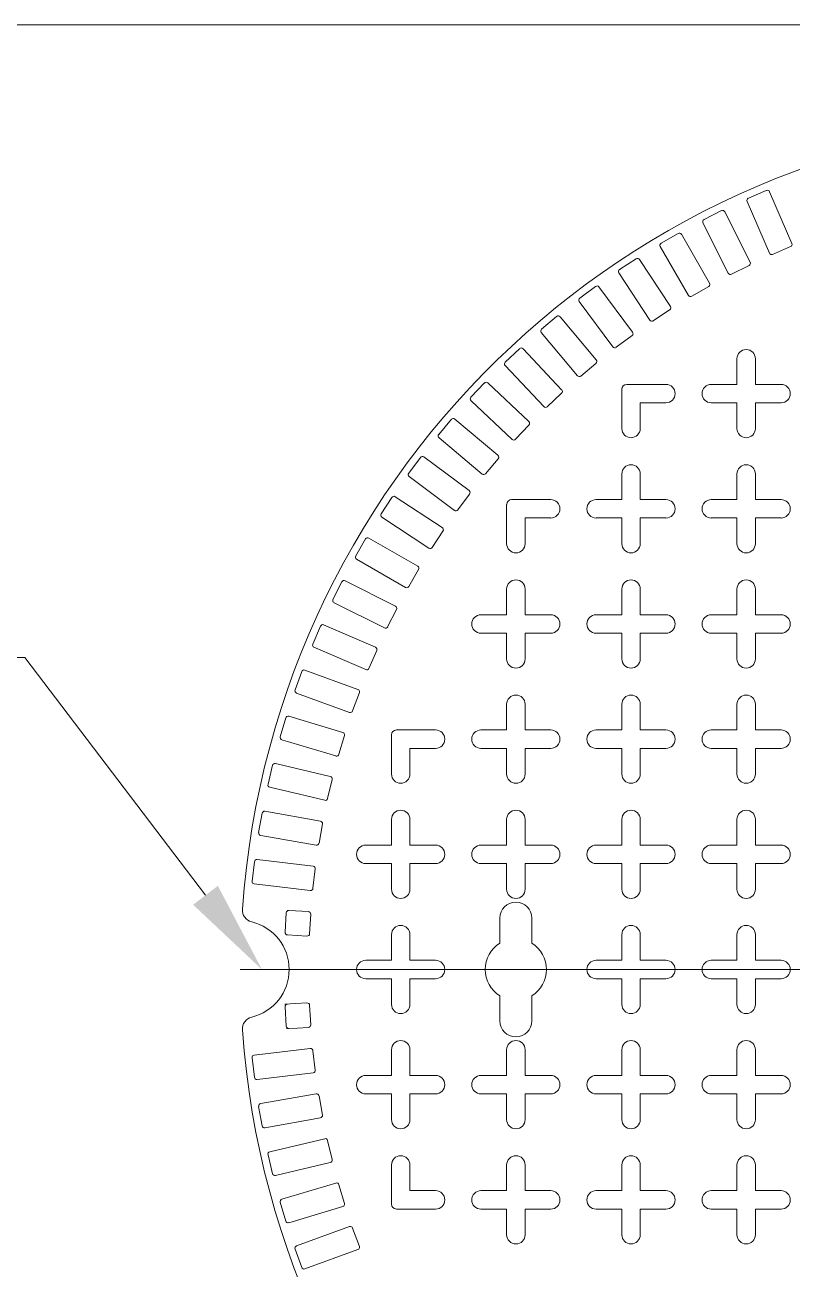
# Model space of a CAD drawing. Header units: millimetres. Extents: x 4664 to 8864, y -38 to 2932.
# Drawn here: x 7304.3 to 7410.1, y 1774.1 to 1945.8 of the extents above; entities that cross this region are included whole.
import ezdxf

# ---------------------------------------------------------------- set-up
doc = ezdxf.new("R2010")
doc.units = ezdxf.units.MM

msp = doc.modelspace()

# ---------------------------------------------------------------- linework, layer by layer
at = {"lineweight": 5}
for p, q in [((6804.03, 1945.81), (7597.16, 1945.81)), ((7404.09, 1921.9), (7406.57, 1922.97)), ((7410.1, 1915.65), (7407.02, 1922.79)), ((7406.99, 1914.31), (7403.91, 1921.45)), ((7397.98, 1918.96), (7400.4, 1920.18)), ((7404.34, 1913.08), (7400.85, 1920.03)), ((7401.32, 1911.56), (7397.83, 1918.51)), ((7392.06, 1915.68), (7394.4, 1917.03)), ((7398.75, 1910.17), (7394.86, 1916.91)), ((7395.82, 1908.48), (7391.93, 1915.22)), ((7407.44, 1914.14), (7409.92, 1915.21)), ((7386.33, 1912.05), (7388.59, 1913.54)), ((7393.33, 1906.95), (7389.06, 1913.44)), ((7401.78, 1911.41), (7404.19, 1912.62)), ((7390.51, 1905.09), (7386.23, 1911.58)), ((7380.82, 1908.1), (7382.99, 1909.72)), ((7388.11, 1903.41), (7383.47, 1909.65)), ((7396.28, 1908.36), (7398.62, 1909.71)), ((7385.4, 1901.39), (7380.76, 1907.63)), ((7375.56, 1903.84), (7377.63, 1905.58)), ((7383.11, 1899.58), (7378.11, 1905.54)), ((7390.97, 1904.99), (7393.23, 1906.48)), ((7380.52, 1897.4), (7375.52, 1903.36)), ((7385.87, 1901.32), (7388.04, 1902.94)), ((7370.55, 1899.28), (7372.52, 1901.13)), ((7378.33, 1895.46), (7373, 1901.12)), ((7375.87, 1893.14), (7370.54, 1898.8)), ((7380.99, 1897.36), (7383.06, 1899.1)), ((7402.52, 1896.2), (7402.52, 1899.75)), ((7405.06, 1896.2), (7405.06, 1899.75)), ((7365.81, 1894.43), (7367.67, 1896.4)), ((7373.8, 1891.07), (7368.15, 1896.41)), ((7386.63, 1890.12), (7386.63, 1895.53)), ((7387.31, 1896.2), (7392.72, 1896.2)), ((7398.97, 1896.2), (7402.52, 1896.2)), ((7405.06, 1896.2), (7408.61, 1896.2)), ((7371.48, 1888.61), (7365.83, 1893.95)), ((7376.35, 1893.13), (7378.32, 1894.98)), ((7389.17, 1893.67), (7392.72, 1893.67)), ((7389.17, 1890.12), (7389.17, 1893.67)), ((7398.97, 1893.67), (7402.52, 1893.67)), ((7402.52, 1890.12), (7402.52, 1893.67)), ((7405.06, 1893.67), (7408.61, 1893.67)), ((7405.06, 1890.12), (7405.06, 1893.67)), ((7361.37, 1889.31), (7363.11, 1891.39)), ((7369.54, 1886.43), (7363.58, 1891.43)), ((7371.96, 1888.63), (7373.82, 1890.6)), ((7367.37, 1883.84), (7361.41, 1888.84)), ((7357.23, 1883.95), (7358.84, 1886.12)), ((7365.55, 1881.55), (7359.32, 1886.19)), ((7367.84, 1883.88), (7369.58, 1885.95)), ((7363.54, 1878.83), (7357.3, 1883.48)), ((7386.63, 1880.31), (7386.63, 1883.86)), ((7389.17, 1880.31), (7389.17, 1883.86)), ((7402.52, 1880.31), (7402.52, 1883.86)), ((7405.06, 1880.31), (7405.06, 1883.86)), ((7353.41, 1878.36), (7354.89, 1880.62)), ((7361.86, 1876.44), (7355.36, 1880.71)), ((7364.01, 1878.9), (7365.62, 1881.07)), ((7376.83, 1880.31), (7371.42, 1880.31)), ((7386.63, 1880.31), (7383.08, 1880.31)), ((7392.72, 1880.31), (7389.17, 1880.31)), ((7398.97, 1880.31), (7402.52, 1880.31)), ((7405.06, 1880.31), (7408.61, 1880.31)), ((7370.74, 1879.64), (7370.74, 1874.23)), ((7360, 1873.61), (7353.5, 1877.89)), ((7373.28, 1877.78), (7373.28, 1874.23)), ((7376.83, 1877.78), (7373.28, 1877.78)), ((7386.63, 1877.78), (7383.08, 1877.78)), ((7386.63, 1874.23), (7386.63, 1877.78)), ((7392.72, 1877.78), (7389.17, 1877.78)), ((7389.17, 1874.23), (7389.17, 1877.78)), ((7398.97, 1877.78), (7402.52, 1877.78)), ((7402.52, 1874.23), (7402.52, 1877.78)), ((7405.06, 1877.78), (7408.61, 1877.78)), ((7405.06, 1874.23), (7405.06, 1877.78)), ((7349.92, 1872.55), (7351.27, 1874.89)), ((7358.47, 1871.13), (7351.73, 1875.01)), ((7360.47, 1873.71), (7361.95, 1875.97)), ((7356.77, 1868.2), (7350.04, 1872.09)), ((7357.24, 1868.32), (7358.59, 1870.66)), ((7346.77, 1866.55), (7347.98, 1868.96)), ((7355.39, 1865.62), (7348.44, 1869.11)), ((7370.74, 1864.42), (7370.74, 1867.97)), ((7373.28, 1864.42), (7373.28, 1867.97)), ((7386.63, 1864.42), (7386.63, 1867.97)), ((7389.17, 1864.42), (7389.17, 1867.97)), ((7402.52, 1864.42), (7402.52, 1867.97)), ((7405.06, 1864.42), (7405.06, 1867.97)), ((7353.87, 1862.6), (7346.92, 1866.09)), ((7354.32, 1862.75), (7355.54, 1865.17)), ((7367.19, 1864.42), (7370.74, 1864.42)), ((7373.28, 1864.42), (7376.83, 1864.42)), ((7386.63, 1864.42), (7383.08, 1864.42)), ((7392.72, 1864.42), (7389.17, 1864.42)), ((7398.97, 1864.42), (7402.52, 1864.42)), ((7405.06, 1864.42), (7408.61, 1864.42)), ((7343.98, 1860.37), (7345.05, 1862.86)), ((7352.63, 1859.95), (7345.49, 1863.03)), ((7367.19, 1861.89), (7370.74, 1861.89)), ((7370.74, 1858.34), (7370.74, 1861.89)), ((7373.28, 1861.89), (7376.83, 1861.89)), ((7373.28, 1858.34), (7373.28, 1861.89)), ((7386.63, 1861.89), (7383.08, 1861.89)), ((7386.63, 1858.34), (7386.63, 1861.89)), ((7392.72, 1861.89), (7389.17, 1861.89)), ((7389.17, 1858.34), (7389.17, 1861.89)), ((7398.97, 1861.89), (7402.52, 1861.89)), ((7402.52, 1858.34), (7402.52, 1861.89)), ((7405.06, 1861.89), (7408.61, 1861.89)), ((7405.06, 1858.34), (7405.06, 1861.89)), ((7351.29, 1856.85), (7344.15, 1859.93)), ((7351.74, 1857.03), (7352.81, 1859.51)), ((7341.55, 1854.05), (7342.47, 1856.59)), ((7350.22, 1854.13), (7342.91, 1856.79)), ((7349.06, 1850.95), (7341.75, 1853.61)), ((7349.49, 1851.16), (7350.42, 1853.7)), ((7370.74, 1848.53), (7370.74, 1852.08)), ((7373.28, 1848.53), (7373.28, 1852.08)), ((7386.63, 1848.53), (7386.63, 1852.08)), ((7389.17, 1848.53), (7389.17, 1852.08)), ((7402.52, 1848.53), (7402.52, 1852.08)), ((7405.06, 1848.53), (7405.06, 1852.08)), ((7339.49, 1847.59), (7340.27, 1850.18)), ((7348.14, 1848.18), (7340.69, 1850.41)), ((7347.17, 1844.94), (7339.72, 1847.17)), ((7347.59, 1845.17), (7348.37, 1847.76)), ((7354.85, 1847.85), (7354.85, 1842.44)), ((7360.94, 1848.53), (7355.53, 1848.53)), ((7367.19, 1848.53), (7370.74, 1848.53)), ((7373.28, 1848.53), (7376.83, 1848.53)), ((7386.63, 1848.53), (7383.08, 1848.53)), ((7392.72, 1848.53), (7389.17, 1848.53)), ((7398.97, 1848.53), (7402.52, 1848.53)), ((7405.06, 1848.53), (7408.61, 1848.53)), ((7357.39, 1845.99), (7357.39, 1842.44)), ((7360.94, 1845.99), (7357.39, 1845.99)), ((7367.19, 1845.99), (7370.74, 1845.99)), ((7370.74, 1842.44), (7370.74, 1845.99)), ((7373.28, 1845.99), (7376.83, 1845.99)), ((7373.28, 1842.44), (7373.28, 1845.99)), ((7386.63, 1845.99), (7383.08, 1845.99)), ((7386.63, 1842.44), (7386.63, 1845.99)), ((7392.72, 1845.99), (7389.17, 1845.99)), ((7389.17, 1842.44), (7389.17, 1845.99)), ((7398.97, 1845.99), (7402.52, 1845.99)), ((7402.52, 1842.44), (7402.52, 1845.99)), ((7405.06, 1845.99), (7408.61, 1845.99)), ((7405.06, 1842.44), (7405.06, 1845.99)), ((7337.82, 1841.03), (7338.44, 1843.66)), ((7346.41, 1842.12), (7338.85, 1843.91)), ((7345.63, 1838.83), (7338.07, 1840.62)), ((7346.04, 1839.08), (7346.66, 1841.71)), ((7336.52, 1834.37), (7336.99, 1837.04)), ((7345.04, 1835.96), (7337.38, 1837.31)), ((7344.85, 1832.91), (7345.32, 1835.57)), ((7354.85, 1832.64), (7354.85, 1836.19)), ((7357.39, 1832.64), (7357.39, 1836.19)), ((7370.74, 1832.64), (7370.74, 1836.19)), ((7373.28, 1832.64), (7373.28, 1836.19)), ((7386.63, 1832.64), (7386.63, 1836.19)), ((7389.17, 1832.64), (7389.17, 1836.19)), ((7402.52, 1832.64), (7402.52, 1836.19)), ((7405.06, 1832.64), (7405.06, 1836.19)), ((7344.45, 1832.63), (7336.8, 1833.98)), ((7354.85, 1832.64), (7351.3, 1832.64)), ((7360.94, 1832.64), (7357.39, 1832.64)), ((7367.19, 1832.64), (7370.74, 1832.64)), ((7373.28, 1832.64), (7376.83, 1832.64)), ((7386.63, 1832.64), (7383.08, 1832.64)), ((7392.72, 1832.64), (7389.17, 1832.64)), ((7398.97, 1832.64), (7402.52, 1832.64)), ((7405.06, 1832.64), (7408.61, 1832.64)), ((7335.62, 1827.66), (7335.93, 1830.35)), ((7344.03, 1829.74), (7336.31, 1830.64)), ((7354.85, 1830.1), (7351.3, 1830.1)), ((7354.85, 1826.55), (7354.85, 1830.1)), ((7360.94, 1830.1), (7357.39, 1830.1)), ((7357.39, 1826.55), (7357.39, 1830.1)), ((7367.19, 1830.1), (7370.74, 1830.1)), ((7370.74, 1826.55), (7370.74, 1830.1)), ((7373.28, 1830.1), (7376.83, 1830.1)), ((7373.28, 1826.55), (7373.28, 1830.1)), ((7386.63, 1830.1), (7383.08, 1830.1)), ((7386.63, 1826.55), (7386.63, 1830.1)), ((7392.72, 1830.1), (7389.17, 1830.1)), ((7389.17, 1826.55), (7389.17, 1830.1)), ((7398.97, 1830.1), (7402.52, 1830.1)), ((7402.52, 1826.55), (7402.52, 1830.1)), ((7405.06, 1830.1), (7408.61, 1830.1)), ((7405.06, 1826.55), (7405.06, 1830.1)), ((7344.01, 1826.68), (7344.33, 1829.36)), ((7343.64, 1826.38), (7335.91, 1827.28)), ((7340.33, 1823.31), (7340.17, 1820.61)), ((7343.38, 1823.47), (7340.68, 1823.63)), ((7343.7, 1823.11), (7343.54, 1820.41)), ((7369.81, 1819.09), (7369.81, 1822.58)), ((7374.21, 1819.09), (7374.21, 1822.58)), ((7343.19, 1820.09), (7340.49, 1820.25)), ((7354.85, 1816.75), (7354.85, 1820.3)), ((7357.39, 1816.75), (7357.39, 1820.3)), ((7386.63, 1816.75), (7386.63, 1820.3)), ((7389.17, 1816.75), (7389.17, 1820.3)), ((7402.52, 1816.75), (7402.52, 1820.3)), ((7405.06, 1816.75), (7405.06, 1820.3)), ((7354.85, 1816.75), (7351.3, 1816.75)), ((7360.94, 1816.75), (7357.39, 1816.75)), ((7386.63, 1816.75), (7383.08, 1816.75)), ((7392.72, 1816.75), (7389.17, 1816.75)), ((7398.97, 1816.75), (7402.52, 1816.75)), ((7405.06, 1816.75), (7408.61, 1816.75)), ((7333.97, 1815.48), (7568.96, 1815.48)), ((7354.85, 1814.21), (7351.3, 1814.21)), ((7354.85, 1810.66), (7354.85, 1814.21)), ((7360.94, 1814.21), (7357.39, 1814.21)), ((7357.39, 1810.66), (7357.39, 1814.21)), ((7386.63, 1814.21), (7383.08, 1814.21)), ((7386.63, 1810.66), (7386.63, 1814.21)), ((7392.72, 1814.21), (7389.17, 1814.21)), ((7389.17, 1810.66), (7389.17, 1814.21)), ((7398.97, 1814.21), (7402.52, 1814.21)), ((7402.52, 1810.66), (7402.52, 1814.21)), ((7405.06, 1814.21), (7408.61, 1814.21)), ((7405.06, 1810.66), (7405.06, 1814.21)), ((7369.81, 1808.38), (7369.81, 1811.87)), ((7374.21, 1808.38), (7374.21, 1811.87)), ((7343.19, 1810.87), (7340.15, 1810.69)), ((7340.33, 1807.65), (7340.17, 1810.35)), ((7343.54, 1810.55), (7343.7, 1807.85)), ((7343.38, 1807.49), (7340.35, 1807.31)), ((7343.64, 1804.58), (7335.91, 1803.68)), ((7344.33, 1801.6), (7344.01, 1804.28)), ((7354.85, 1800.86), (7354.85, 1804.41)), ((7357.39, 1800.86), (7357.39, 1804.41)), ((7370.74, 1800.86), (7370.74, 1804.41)), ((7373.28, 1800.86), (7373.28, 1804.41)), ((7386.63, 1800.86), (7386.63, 1804.41)), ((7389.17, 1800.86), (7389.17, 1804.41)), ((7402.52, 1800.86), (7402.52, 1804.41)), ((7405.06, 1800.86), (7405.06, 1804.41)), ((7335.93, 1800.61), (7335.62, 1803.3)), ((7344.03, 1801.22), (7336.31, 1800.32)), ((7354.85, 1800.86), (7351.3, 1800.86)), ((7360.94, 1800.86), (7357.39, 1800.86)), ((7367.19, 1800.86), (7370.74, 1800.86)), ((7373.28, 1800.86), (7376.83, 1800.86)), ((7386.63, 1800.86), (7383.08, 1800.86)), ((7392.72, 1800.86), (7389.17, 1800.86)), ((7398.97, 1800.86), (7402.52, 1800.86)), ((7405.06, 1800.86), (7408.61, 1800.86)), ((7344.45, 1798.33), (7336.8, 1796.98)), ((7345.32, 1795.39), (7344.85, 1798.05)), ((7354.85, 1798.32), (7351.3, 1798.32)), ((7354.85, 1794.77), (7354.85, 1798.32)), ((7360.94, 1798.32), (7357.39, 1798.32)), ((7357.39, 1794.77), (7357.39, 1798.32)), ((7367.19, 1798.32), (7370.74, 1798.32)), ((7370.74, 1794.77), (7370.74, 1798.32)), ((7373.28, 1798.32), (7376.83, 1798.32)), ((7373.28, 1794.77), (7373.28, 1798.32)), ((7386.63, 1798.32), (7383.08, 1798.32)), ((7386.63, 1794.77), (7386.63, 1798.32)), ((7392.72, 1798.32), (7389.17, 1798.32)), ((7389.17, 1794.77), (7389.17, 1798.32)), ((7398.97, 1798.32), (7402.52, 1798.32)), ((7402.52, 1794.77), (7402.52, 1798.32)), ((7405.06, 1798.32), (7408.61, 1798.32)), ((7405.06, 1794.77), (7405.06, 1798.32)), ((7336.99, 1793.92), (7336.52, 1796.59)), ((7345.04, 1795), (7337.38, 1793.65)), ((7345.63, 1792.13), (7338.07, 1790.34)), ((7346.66, 1789.25), (7346.04, 1791.88)), ((7338.44, 1787.3), (7337.82, 1789.93)), ((7346.41, 1788.85), (7338.85, 1787.05)), ((7354.85, 1783.11), (7354.85, 1788.52)), ((7357.39, 1784.97), (7357.39, 1788.52)), ((7370.74, 1784.97), (7370.74, 1788.52)), ((7373.28, 1784.97), (7373.28, 1788.52)), ((7386.63, 1784.97), (7386.63, 1788.52)), ((7389.17, 1784.97), (7389.17, 1788.52)), ((7402.52, 1784.97), (7402.52, 1788.52)), ((7405.06, 1784.97), (7405.06, 1788.52)), ((7347.17, 1786.02), (7339.72, 1783.79)), ((7348.37, 1783.2), (7347.59, 1785.79)), ((7360.94, 1784.97), (7357.39, 1784.97)), ((7367.19, 1784.97), (7370.74, 1784.97)), ((7373.28, 1784.97), (7376.83, 1784.97)), ((7386.63, 1784.97), (7383.08, 1784.97)), ((7392.72, 1784.97), (7389.17, 1784.97)), ((7398.97, 1784.97), (7402.52, 1784.97)), ((7405.06, 1784.97), (7408.61, 1784.97)), ((7340.27, 1780.78), (7339.49, 1783.37)), ((7348.14, 1782.78), (7340.69, 1780.55)), ((7360.94, 1782.43), (7355.53, 1782.43)), ((7367.19, 1782.43), (7370.74, 1782.43)), ((7370.74, 1778.88), (7370.74, 1782.43)), ((7373.28, 1782.43), (7376.83, 1782.43)), ((7373.28, 1778.88), (7373.28, 1782.43)), ((7386.63, 1782.43), (7383.08, 1782.43)), ((7386.63, 1778.88), (7386.63, 1782.43)), ((7392.72, 1782.43), (7389.17, 1782.43)), ((7389.17, 1778.88), (7389.17, 1782.43)), ((7398.97, 1782.43), (7402.52, 1782.43)), ((7402.52, 1778.88), (7402.52, 1782.43)), ((7405.06, 1782.43), (7408.61, 1782.43)), ((7405.06, 1778.88), (7405.06, 1782.43)), ((7349.06, 1780.01), (7341.75, 1777.35)), ((7350.42, 1777.26), (7349.49, 1779.8)), ((7342.47, 1774.37), (7341.55, 1776.91)), ((7350.22, 1776.83), (7342.91, 1774.17))]:
    msp.add_line(p, q, dxfattribs=at)
msp.add_lwpolyline([(7329.18, 1825.72), (7304.24, 1858.51), (7291.38, 1858.51)], dxfattribs=at)
for centre, radius, start, end in [((7451.47, 1815.48), 117.49, 4.0689, 175.9311), ((7406.71, 1922.66), 0.338, 23.3333, 113.3333), ((7404.22, 1921.59), 0.338, 113.3333, 203.3333), ((7400.55, 1919.87), 0.338, 26.6667, 116.6667), ((7398.13, 1918.66), 0.338, 116.6667, 206.6667), ((7394.57, 1916.74), 0.338, 30, 120), ((7392.22, 1915.38), 0.338, 120, 210), ((7407.3, 1914.45), 0.338, 203.3333, 293.3333), ((7409.79, 1915.52), 0.338, 293.3333, 23.3333), ((7388.78, 1913.26), 0.338, 33.3333, 123.3333), ((7404.04, 1912.92), 0.338, 296.6667, 26.6667), ((7386.52, 1911.77), 0.338, 123.3333, 213.3333), ((7401.62, 1911.71), 0.338, 206.6667, 296.6667), ((7383.2, 1909.45), 0.338, 36.6667, 126.6667), ((7398.45, 1910), 0.338, 300, 30), ((7381.03, 1907.83), 0.338, 126.6667, 216.6667), ((7396.11, 1908.65), 0.338, 210, 300), ((7377.85, 1905.32), 0.338, 40, 130), ((7393.05, 1906.76), 0.338, 303.3333, 33.3333), ((7375.78, 1903.58), 0.338, 130, 220), ((7390.79, 1905.27), 0.338, 213.3333, 303.3333), ((7387.84, 1903.21), 0.338, 306.6667, 36.6667), ((7372.75, 1900.89), 0.338, 43.3333, 133.3333), ((7385.67, 1901.59), 0.338, 216.6667, 306.6667), ((7403.79, 1899.75), 1.27, 0, 180), ((7370.78, 1899.03), 0.338, 133.3333, 223.3333), ((7382.85, 1899.36), 0.338, 310, 40), ((7380.77, 1897.62), 0.338, 220, 310), ((7367.92, 1896.16), 0.338, 46.6667, 136.6667), ((7378.09, 1895.23), 0.338, 313.3333, 43.3333), ((7387.31, 1895.53), 0.676, 90, 180), ((7392.72, 1894.94), 1.27, 270, 90), ((7398.97, 1894.94), 1.27, 90, 270), ((7408.61, 1894.94), 1.27, 270, 90), ((7366.06, 1894.2), 0.338, 136.6667, 226.6667), ((7376.12, 1893.37), 0.338, 223.3333, 313.3333), ((7363.37, 1891.17), 0.338, 50, 140), ((7373.57, 1890.83), 0.338, 316.6667, 46.6667), ((7387.9, 1890.12), 1.27, 180, 0), ((7403.79, 1890.12), 1.27, 180, 0), ((7361.63, 1889.1), 0.338, 140, 230), ((7371.72, 1888.86), 0.338, 226.6667, 316.6667), ((7359.11, 1885.92), 0.338, 53.3333, 143.3333), ((7369.32, 1886.17), 0.338, 320, 50), ((7387.9, 1883.86), 1.27, 0, 180), ((7403.79, 1883.86), 1.27, 0, 180), ((7357.5, 1883.75), 0.338, 143.3333, 233.3333), ((7367.58, 1884.1), 0.338, 230, 320), ((7365.35, 1881.28), 0.338, 323.3333, 53.3333), ((7355.18, 1880.43), 0.338, 56.6667, 146.6667), ((7371.42, 1879.64), 0.676, 90, 180), ((7376.83, 1879.04), 1.27, 270, 90), ((7383.08, 1879.04), 1.27, 90, 270), ((7392.72, 1879.04), 1.27, 270, 90), ((7398.97, 1879.04), 1.27, 90, 270), ((7408.61, 1879.04), 1.27, 270, 90), ((7353.69, 1878.17), 0.338, 146.6667, 236.6667), ((7363.74, 1879.11), 0.338, 233.3333, 323.3333), ((7361.67, 1876.16), 0.338, 326.6667, 56.6667), ((7351.56, 1874.72), 0.338, 60, 150), ((7360.19, 1873.9), 0.338, 236.6667, 326.6667), ((7372.01, 1874.23), 1.27, 180, 0), ((7387.9, 1874.23), 1.27, 180, 0), ((7403.79, 1874.23), 1.27, 180, 0), ((7350.21, 1872.38), 0.338, 150, 240), ((7358.3, 1870.83), 0.338, 330, 60), ((7348.29, 1868.81), 0.338, 63.3333, 153.3333), ((7356.94, 1868.49), 0.338, 240, 330), ((7372.01, 1867.97), 1.27, 0, 180), ((7387.9, 1867.97), 1.27, 0, 180), ((7403.79, 1867.97), 1.27, 0, 180), ((7347.07, 1866.4), 0.338, 153.3333, 243.3333), ((7355.24, 1865.32), 0.338, 333.3333, 63.3333), ((7367.19, 1863.15), 1.27, 90, 270), ((7376.83, 1863.15), 1.27, 270, 90), ((7383.08, 1863.15), 1.27, 90, 270), ((7392.72, 1863.15), 1.27, 270, 90), ((7398.97, 1863.15), 1.27, 90, 270), ((7408.61, 1863.15), 1.27, 270, 90), ((7345.36, 1862.72), 0.338, 66.6667, 156.6667), ((7354.02, 1862.91), 0.338, 243.3333, 333.3333), ((7344.29, 1860.24), 0.338, 156.6667, 246.6667), ((7352.5, 1859.64), 0.338, 336.6667, 66.6667), ((7372.01, 1858.34), 1.27, 180, 0), ((7387.9, 1858.34), 1.27, 180, 0), ((7403.79, 1858.34), 1.27, 180, 0), ((7342.79, 1856.47), 0.338, 70, 160), ((7351.43, 1857.16), 0.338, 246.6667, 336.6667), ((7341.87, 1853.93), 0.338, 160, 250), ((7350.1, 1853.81), 0.338, 340, 70), ((7372.01, 1852.08), 1.27, 0, 180), ((7387.9, 1852.08), 1.27, 0, 180), ((7403.79, 1852.08), 1.27, 0, 180), ((7349.17, 1851.27), 0.338, 250, 340), ((7340.59, 1850.09), 0.338, 73.3333, 163.3333), ((7339.82, 1847.49), 0.338, 163.3333, 253.3333), ((7348.04, 1847.85), 0.338, 343.3333, 73.3333), ((7355.53, 1847.85), 0.676, 90, 180), ((7360.94, 1847.26), 1.27, 270, 90), ((7367.19, 1847.26), 1.27, 90, 270), ((7376.83, 1847.26), 1.27, 270, 90), ((7383.08, 1847.26), 1.27, 90, 270), ((7392.72, 1847.26), 1.27, 270, 90), ((7398.97, 1847.26), 1.27, 90, 270), ((7408.61, 1847.26), 1.27, 270, 90), ((7338.77, 1843.58), 0.338, 76.6667, 166.6667), ((7347.27, 1845.26), 0.338, 253.3333, 343.3333), ((7346.33, 1841.79), 0.338, 346.6667, 76.6667), ((7356.12, 1842.44), 1.27, 180, 0), ((7372.01, 1842.44), 1.27, 180, 0), ((7387.9, 1842.44), 1.27, 180, 0), ((7403.79, 1842.44), 1.27, 180, 0), ((7338.14, 1840.95), 0.338, 166.6667, 256.6667), ((7345.71, 1839.15), 0.338, 256.6667, 346.6667), ((7337.32, 1836.98), 0.338, 80, 170), ((7356.12, 1836.19), 1.27, 0, 180), ((7372.01, 1836.19), 1.27, 0, 180), ((7387.9, 1836.19), 1.27, 0, 180), ((7403.79, 1836.19), 1.27, 0, 180), ((7344.98, 1835.63), 0.338, 350, 80), ((7336.86, 1834.32), 0.338, 170, 260), ((7344.51, 1832.97), 0.338, 260, 350), ((7351.3, 1831.37), 1.27, 90, 270), ((7360.94, 1831.37), 1.27, 270, 90), ((7367.19, 1831.37), 1.27, 90, 270), ((7376.83, 1831.37), 1.27, 270, 90), ((7383.08, 1831.37), 1.27, 90, 270), ((7392.72, 1831.37), 1.27, 270, 90), ((7398.97, 1831.37), 1.27, 90, 270), ((7408.61, 1831.37), 1.27, 270, 90), ((7336.27, 1830.31), 0.338, 83.3333, 173.3333), ((7343.99, 1829.4), 0.338, 353.3333, 83.3333), ((7335.95, 1827.62), 0.338, 173.3333, 263.3333), ((7343.68, 1826.72), 0.338, 263.3333, 353.3333), ((7356.12, 1826.55), 1.27, 180, 0), ((7372.01, 1826.55), 1.27, 180, 0), ((7387.9, 1826.55), 1.27, 180, 0), ((7403.79, 1826.55), 1.27, 180, 0), ((7372.01, 1822.58), 2.2, 0, 180), ((7335.96, 1823.7), 1.69, 175.9311, 256.4359), ((7340.66, 1823.29), 0.338, 86.6667, 176.6667), ((7343.36, 1823.13), 0.338, 356.6667, 86.6667), ((7333.97, 1815.48), 6.76, 283.5641, 76.4359), ((7356.12, 1820.3), 1.27, 0, 180), ((7387.9, 1820.3), 1.27, 0, 180), ((7403.79, 1820.3), 1.27, 0, 180), ((7340.51, 1820.59), 0.338, 176.6667, 266.6667), ((7343.21, 1820.43), 0.338, 266.6667, 356.6667), ((7372.01, 1815.48), 4.23, 121.3323, 238.6677), ((7372.01, 1815.48), 4.23, 301.3323, 58.6677), ((7351.3, 1815.48), 1.27, 90, 270), ((7360.94, 1815.48), 1.27, 270, 90), ((7383.08, 1815.48), 1.27, 90, 270), ((7392.72, 1815.48), 1.27, 270, 90), ((7398.97, 1815.48), 1.27, 90, 270), ((7408.61, 1815.48), 1.27, 270, 90), ((7340.51, 1810.37), 0.338, 93.3333, 183.3333), ((7343.21, 1810.53), 0.338, 3.3333, 93.3333), ((7356.12, 1810.66), 1.27, 180, 0), ((7387.9, 1810.66), 1.27, 180, 0), ((7403.79, 1810.66), 1.27, 180, 0), ((7335.96, 1807.26), 1.69, 103.5641, 184.0689), ((7340.66, 1807.67), 0.338, 183.3333, 273.3333), ((7343.36, 1807.83), 0.338, 273.3333, 3.3333), ((7372.01, 1808.38), 2.2, 180, 0), ((7451.47, 1815.48), 117.49, 184.0689, 355.9311), ((7343.68, 1804.24), 0.338, 6.6667, 96.6667), ((7356.12, 1804.41), 1.27, 0, 180), ((7372.01, 1804.41), 1.27, 0, 180), ((7387.9, 1804.41), 1.27, 0, 180), ((7403.79, 1804.41), 1.27, 0, 180), ((7335.95, 1803.34), 0.338, 96.6667, 186.6667), ((7343.99, 1801.56), 0.338, 276.6667, 6.6667), ((7351.3, 1799.59), 1.27, 90, 270), ((7360.94, 1799.59), 1.27, 270, 90), ((7367.19, 1799.59), 1.27, 90, 270), ((7376.83, 1799.59), 1.27, 270, 90), ((7383.08, 1799.59), 1.27, 90, 270), ((7392.72, 1799.59), 1.27, 270, 90), ((7398.97, 1799.59), 1.27, 90, 270), ((7408.61, 1799.59), 1.27, 270, 90), ((7336.27, 1800.65), 0.338, 186.6667, 276.6667), ((7344.51, 1798), 0.338, 10, 100), ((7336.86, 1796.64), 0.338, 100, 190), ((7337.32, 1793.98), 0.338, 190, 280), ((7344.98, 1795.33), 0.338, 280, 10), ((7356.12, 1794.77), 1.27, 180, 0), ((7372.01, 1794.77), 1.27, 180, 0), ((7387.9, 1794.77), 1.27, 180, 0), ((7403.79, 1794.77), 1.27, 180, 0), ((7345.71, 1791.81), 0.338, 13.3333, 103.3333), ((7338.14, 1790.01), 0.338, 103.3333, 193.3333), ((7346.33, 1789.17), 0.338, 283.3333, 13.3333), ((7356.12, 1788.52), 1.27, 0, 180), ((7372.01, 1788.52), 1.27, 0, 180), ((7387.9, 1788.52), 1.27, 0, 180), ((7403.79, 1788.52), 1.27, 0, 180), ((7338.77, 1787.38), 0.338, 193.3333, 283.3333), ((7347.27, 1785.7), 0.338, 16.6667, 106.6667), ((7339.82, 1783.47), 0.338, 106.6667, 196.6667), ((7360.94, 1783.7), 1.27, 270, 90), ((7367.19, 1783.7), 1.27, 90, 270), ((7376.83, 1783.7), 1.27, 270, 90), ((7383.08, 1783.7), 1.27, 90, 270), ((7392.72, 1783.7), 1.27, 270, 90), ((7398.97, 1783.7), 1.27, 90, 270), ((7408.61, 1783.7), 1.27, 270, 90), ((7348.04, 1783.11), 0.338, 286.6667, 16.6667), ((7355.53, 1783.11), 0.676, 180, 270), ((7340.59, 1780.88), 0.338, 196.6667, 286.6667), ((7349.17, 1779.69), 0.338, 20, 110), ((7372.01, 1778.88), 1.27, 180, 0), ((7387.9, 1778.88), 1.27, 180, 0), ((7403.79, 1778.88), 1.27, 180, 0), ((7341.87, 1777.03), 0.338, 110, 200), ((7350.1, 1777.15), 0.338, 290, 20), ((7342.79, 1774.49), 0.338, 200, 290)]:
    msp.add_arc(centre, radius, start, end, dxfattribs=at)
msp.add_solid([(7330.89, 1827.02), (7336.97, 1815.48), (7327.48, 1824.42)], dxfattribs=at)

doc.saveas('drawing.dxf')
